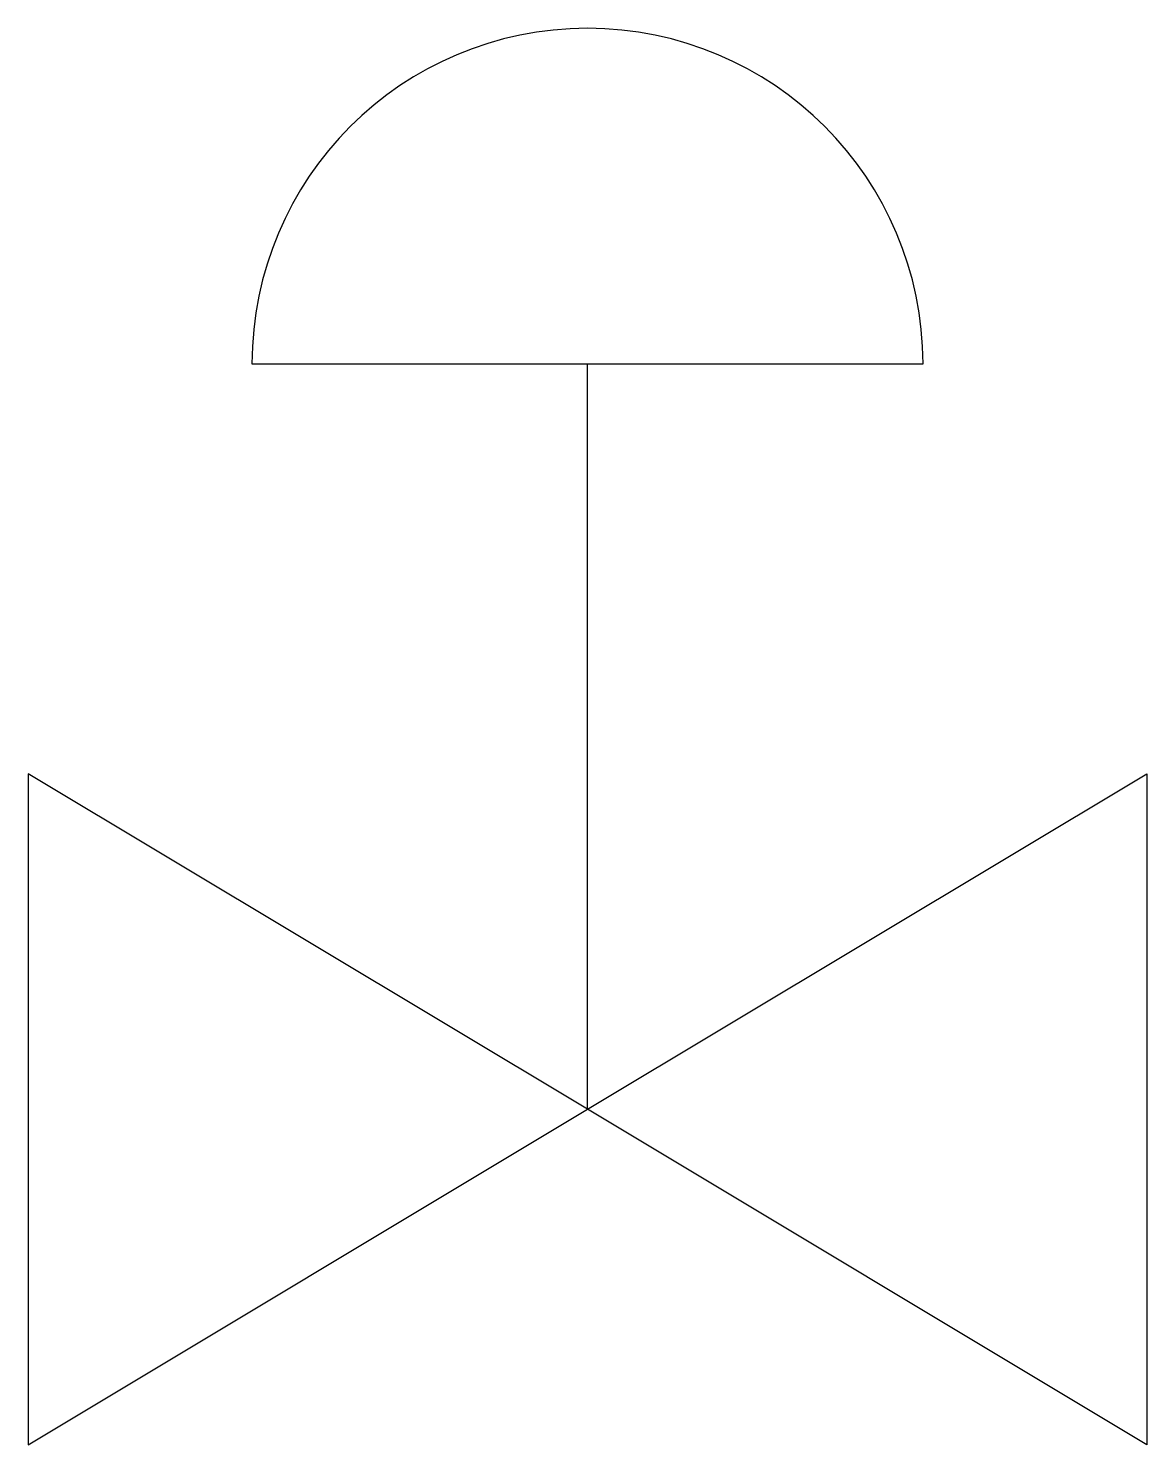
# Model space of a CAD drawing. Header units: millimetres. Extents: x -3 to 3, y -1.8 to 5.8.
import ezdxf

# ---------------------------------------------------------------- set-up
doc = ezdxf.new("R2010")
doc.units = ezdxf.units.MM

msp = doc.modelspace()

# ---------------------------------------------------------------- linework, layer by layer
at = {"color": 0, "linetype": 'Continuous', "lineweight": -2}
for p, q in [((-1.8, 4), (1.8, 4)), ((0, 0), (0, 4))]:
    msp.add_line(p, q, dxfattribs=at)
for points in [[(-3, 1.8), (-3, -1.8), (0, 0)], [(3, 1.8), (3, -1.8), (0, 0)]]:
    msp.add_lwpolyline(points, close=True, dxfattribs=at)
msp.add_arc((0, 4), 1.8, 0, 180, dxfattribs=at)

doc.saveas('drawing.dxf')
